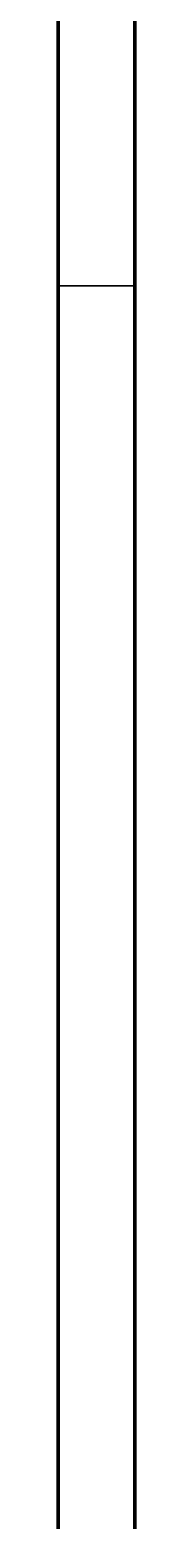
# Model space of a CAD drawing. Header units: millimetres. Extents: x 0 to 420, y 0 to 297.
# Drawn here: x 266 to 266.3, y 240.28 to 246.1 of the extents above; entities that cross this region are included whole.
import ezdxf

# ---------------------------------------------------------------- set-up
doc = ezdxf.new("R2010")
doc.units = ezdxf.units.MM
doc.linetypes.add('DASHED', pattern=[1.524, 1.27, -0.254])

msp = doc.modelspace()

# ---------------------------------------------------------------- linework, layer by layer
at = {"color": 1, "lineweight": 70}
for p, q in [((266, 256.4), (266, 235.05)), ((266.3, 256.4), (266.3, 235.05))]:
    msp.add_line(p, q, dxfattribs=at)
at = {"color": 5, "linetype": 'DASHED', "lineweight": 35}
for p, q in [((266, 235.05), (266, 256.4)), ((266.3, 256.4), (266.3, 235.05)), ((266, 245.8681), (266, 245.875)), ((266, 245.875), (266, 245.8733)), ((266, 245.8681), (266, 245.875)), ((266, 245.875), (266, 245.8733)), ((266, 245.8681), (266, 245.875)), ((266, 245.875), (266, 245.8733)), ((266, 245.8681), (266, 245.875)), ((266, 245.875), (266, 245.8733)), ((266, 245.8733), (266, 245.8681)), ((266, 245.8733), (266, 245.8681)), ((266, 245.8733), (266, 245.8681)), ((266, 245.8733), (266, 245.8681)), ((266, 245.8478), (266, 245.8681)), ((266, 245.8681), (266, 245.8596)), ((266, 245.8478), (266, 245.8681)), ((266, 245.8681), (266, 245.8596)), ((266, 245.8478), (266, 245.8681)), ((266, 245.8681), (266, 245.8596)), ((266, 245.8478), (266, 245.8681)), ((266, 245.8681), (266, 245.8596)), ((266, 245.8596), (266, 245.8478)), ((266, 245.8596), (266, 245.8478)), ((266, 245.8596), (266, 245.8478)), ((266, 245.8596), (266, 245.8478)), ((266, 245.815), (266, 245.8478)), ((266, 245.8478), (266, 245.8328)), ((266, 245.815), (266, 245.8478)), ((266, 245.8478), (266, 245.8328)), ((266, 245.815), (266, 245.8478)), ((266, 245.8478), (266, 245.8328)), ((266, 245.815), (266, 245.8478)), ((266, 245.8478), (266, 245.8328)), ((266, 245.8328), (266, 245.815)), ((266, 245.8328), (266, 245.815)), ((266, 245.8328), (266, 245.815)), ((266, 245.8328), (266, 245.815)), ((266.3, 245.8733), (266.3, 245.875)), ((266.3, 245.875), (266.3, 245.8681)), ((266.3, 245.8733), (266.3, 245.875)), ((266.3, 245.875), (266.3, 245.8681)), ((266.3, 245.8733), (266.3, 245.875)), ((266.3, 245.875), (266.3, 245.8681)), ((266.3, 245.8733), (266.3, 245.875)), ((266.3, 245.875), (266.3, 245.8681)), ((266.3, 245.8681), (266.3, 245.8733)), ((266.3, 245.8681), (266.3, 245.8733)), ((266.3, 245.8681), (266.3, 245.8733)), ((266.3, 245.8681), (266.3, 245.8733)), ((266.3, 245.8596), (266.3, 245.8681)), ((266.3, 245.8681), (266.3, 245.8478)), ((266.3, 245.8596), (266.3, 245.8681)), ((266.3, 245.8681), (266.3, 245.8478)), ((266.3, 245.8596), (266.3, 245.8681)), ((266.3, 245.8681), (266.3, 245.8478)), ((266.3, 245.8596), (266.3, 245.8681)), ((266.3, 245.8681), (266.3, 245.8478)), ((266.3, 245.8478), (266.3, 245.8596)), ((266.3, 245.8478), (266.3, 245.8596)), ((266.3, 245.8478), (266.3, 245.8596)), ((266.3, 245.8478), (266.3, 245.8596)), ((266.3, 245.8328), (266.3, 245.8478)), ((266.3, 245.8478), (266.3, 245.815)), ((266.3, 245.8328), (266.3, 245.8478)), ((266.3, 245.8478), (266.3, 245.815)), ((266.3, 245.8328), (266.3, 245.8478)), ((266.3, 245.8478), (266.3, 245.815)), ((266.3, 245.8328), (266.3, 245.8478)), ((266.3, 245.8478), (266.3, 245.815)), ((266.3, 245.815), (266.3, 245.8328)), ((266.3, 245.815), (266.3, 245.8328)), ((266.3, 245.815), (266.3, 245.8328)), ((266.3, 245.815), (266.3, 245.8328)), ((266, 245.7715), (266, 245.815)), ((266, 245.815), (266, 245.7945)), ((266, 245.7715), (266, 245.815)), ((266, 245.815), (266, 245.7945)), ((266, 245.7715), (266, 245.815)), ((266, 245.815), (266, 245.7945)), ((266, 245.7715), (266, 245.815)), ((266, 245.815), (266, 245.7945)), ((266, 245.7945), (266, 245.7715)), ((266, 245.7945), (266, 245.7715)), ((266, 245.7945), (266, 245.7715)), ((266, 245.7945), (266, 245.7715)), ((266, 245.7193), (266, 245.7715)), ((266, 245.7715), (266, 245.7463)), ((266, 245.7193), (266, 245.7715)), ((266, 245.7715), (266, 245.7463)), ((266, 245.7193), (266, 245.7715)), ((266, 245.7715), (266, 245.7463)), ((266, 245.7193), (266, 245.7715)), ((266, 245.7715), (266, 245.7463)), ((266.3, 245.7945), (266.3, 245.815)), ((266.3, 245.815), (266.3, 245.7715)), ((266.3, 245.7945), (266.3, 245.815)), ((266.3, 245.815), (266.3, 245.7715)), ((266.3, 245.7945), (266.3, 245.815)), ((266.3, 245.815), (266.3, 245.7715)), ((266.3, 245.7945), (266.3, 245.815)), ((266.3, 245.815), (266.3, 245.7715)), ((266.3, 245.7715), (266.3, 245.7945)), ((266.3, 245.7715), (266.3, 245.7945)), ((266.3, 245.7715), (266.3, 245.7945)), ((266.3, 245.7715), (266.3, 245.7945)), ((266.3, 245.7463), (266.3, 245.7715)), ((266.3, 245.7715), (266.3, 245.7193)), ((266.3, 245.7463), (266.3, 245.7715)), ((266.3, 245.7715), (266.3, 245.7193)), ((266.3, 245.7463), (266.3, 245.7715)), ((266.3, 245.7715), (266.3, 245.7193)), ((266.3, 245.7463), (266.3, 245.7715)), ((266.3, 245.7715), (266.3, 245.7193)), ((266, 245.7463), (266, 245.7193)), ((266, 245.7463), (266, 245.7193)), ((266, 245.7463), (266, 245.7193)), ((266, 245.7463), (266, 245.7193)), ((266, 245.6612), (266, 245.7193)), ((266, 245.7193), (266, 245.6908)), ((266, 245.6612), (266, 245.7193)), ((266, 245.7193), (266, 245.6908)), ((266, 245.6612), (266, 245.7193)), ((266, 245.7193), (266, 245.6908)), ((266, 245.6612), (266, 245.7193)), ((266, 245.7193), (266, 245.6908)), ((266.3, 245.7193), (266.3, 245.7463)), ((266.3, 245.7193), (266.3, 245.7463)), ((266.3, 245.7193), (266.3, 245.7463)), ((266.3, 245.7193), (266.3, 245.7463)), ((266.3, 245.6908), (266.3, 245.7193)), ((266.3, 245.7193), (266.3, 245.6612)), ((266.3, 245.6908), (266.3, 245.7193)), ((266.3, 245.7193), (266.3, 245.6612)), ((266.3, 245.6908), (266.3, 245.7193)), ((266.3, 245.7193), (266.3, 245.6612)), ((266.3, 245.6908), (266.3, 245.7193)), ((266.3, 245.7193), (266.3, 245.6612)), ((266, 245.6908), (266, 245.6612)), ((266, 245.6908), (266, 245.6612)), ((266, 245.6908), (266, 245.6612)), ((266, 245.6908), (266, 245.6612)), ((266, 245.6), (266, 245.6612)), ((266, 245.6612), (266, 245.6308)), ((266, 245.6), (266, 245.6612)), ((266, 245.6612), (266, 245.6308)), ((266, 245.6), (266, 245.6612)), ((266, 245.6612), (266, 245.6308)), ((266, 245.6), (266, 245.6612)), ((266, 245.6612), (266, 245.6308)), ((266.3, 245.6612), (266.3, 245.6908)), ((266.3, 245.6612), (266.3, 245.6908)), ((266.3, 245.6612), (266.3, 245.6908)), ((266.3, 245.6612), (266.3, 245.6908)), ((266.3, 245.6308), (266.3, 245.6612)), ((266.3, 245.6612), (266.3, 245.6)), ((266.3, 245.6308), (266.3, 245.6612)), ((266.3, 245.6612), (266.3, 245.6)), ((266.3, 245.6308), (266.3, 245.6612)), ((266.3, 245.6612), (266.3, 245.6)), ((266.3, 245.6308), (266.3, 245.6612)), ((266.3, 245.6612), (266.3, 245.6)), ((266, 245.6308), (266, 245.6)), ((266, 245.6308), (266, 245.6)), ((266, 245.6308), (266, 245.6)), ((266, 245.6308), (266, 245.6)), ((266, 245.6), (266, 245.5692)), ((266, 245.5388), (266, 245.6)), ((266, 245.6), (266, 245.5692)), ((266, 245.5388), (266, 245.6)), ((266, 245.6), (266, 245.5692)), ((266, 245.5388), (266, 245.6)), ((266, 245.6), (266, 245.5692)), ((266, 245.5388), (266, 245.6)), ((266.3, 245.6), (266.3, 245.6308)), ((266.3, 245.6), (266.3, 245.6308)), ((266.3, 245.6), (266.3, 245.6308)), ((266.3, 245.6), (266.3, 245.6308)), ((266.3, 245.6), (266.3, 245.5388)), ((266.3, 245.5692), (266.3, 245.6)), ((266.3, 245.6), (266.3, 245.5388)), ((266.3, 245.5692), (266.3, 245.6)), ((266.3, 245.6), (266.3, 245.5388)), ((266.3, 245.5692), (266.3, 245.6)), ((266.3, 245.6), (266.3, 245.5388)), ((266.3, 245.5692), (266.3, 245.6)), ((266, 245.5692), (266, 245.5388)), ((266, 245.5692), (266, 245.5388)), ((266, 245.5692), (266, 245.5388)), ((266, 245.5692), (266, 245.5388)), ((266, 245.5388), (266, 245.5092)), ((266, 245.4807), (266, 245.5388)), ((266, 245.5388), (266, 245.5092)), ((266, 245.4807), (266, 245.5388)), ((266, 245.5388), (266, 245.5092)), ((266, 245.4807), (266, 245.5388)), ((266, 245.5388), (266, 245.5092)), ((266, 245.4807), (266, 245.5388)), ((266.3, 245.5388), (266.3, 245.5692)), ((266.3, 245.5388), (266.3, 245.5692)), ((266.3, 245.5388), (266.3, 245.5692)), ((266.3, 245.5388), (266.3, 245.5692)), ((266.3, 245.5388), (266.3, 245.4807)), ((266.3, 245.5092), (266.3, 245.5388)), ((266.3, 245.5388), (266.3, 245.4807)), ((266.3, 245.5092), (266.3, 245.5388)), ((266.3, 245.5388), (266.3, 245.4807)), ((266.3, 245.5092), (266.3, 245.5388)), ((266.3, 245.5388), (266.3, 245.4807)), ((266.3, 245.5092), (266.3, 245.5388)), ((266, 245.5092), (266, 245.4807)), ((266, 245.5092), (266, 245.4807)), ((266, 245.5092), (266, 245.4807)), ((266, 245.5092), (266, 245.4807)), ((266, 245.4807), (266, 245.4537)), ((266, 245.4285), (266, 245.4807)), ((266, 245.4807), (266, 245.4537)), ((266, 245.4285), (266, 245.4807)), ((266, 245.4807), (266, 245.4537)), ((266, 245.4285), (266, 245.4807)), ((266, 245.4807), (266, 245.4537)), ((266, 245.4285), (266, 245.4807)), ((266.3, 245.4807), (266.3, 245.5092)), ((266.3, 245.4807), (266.3, 245.5092)), ((266.3, 245.4807), (266.3, 245.5092)), ((266.3, 245.4807), (266.3, 245.5092)), ((266.3, 245.4807), (266.3, 245.4285)), ((266.3, 245.4537), (266.3, 245.4807)), ((266.3, 245.4807), (266.3, 245.4285)), ((266.3, 245.4537), (266.3, 245.4807)), ((266.3, 245.4807), (266.3, 245.4285)), ((266.3, 245.4537), (266.3, 245.4807)), ((266.3, 245.4807), (266.3, 245.4285)), ((266.3, 245.4537), (266.3, 245.4807)), ((266, 245.4537), (266, 245.4285)), ((266, 245.4537), (266, 245.4285)), ((266, 245.4537), (266, 245.4285)), ((266, 245.4537), (266, 245.4285)), ((266, 245.4285), (266, 245.4055)), ((266, 245.385), (266, 245.4285)), ((266, 245.4285), (266, 245.4055)), ((266, 245.385), (266, 245.4285)), ((266, 245.4285), (266, 245.4055)), ((266, 245.385), (266, 245.4285)), ((266, 245.4285), (266, 245.4055)), ((266, 245.385), (266, 245.4285)), ((266.3, 245.4285), (266.3, 245.4537)), ((266.3, 245.4285), (266.3, 245.4537)), ((266.3, 245.4285), (266.3, 245.4537)), ((266.3, 245.4285), (266.3, 245.4537)), ((266.3, 245.4285), (266.3, 245.385)), ((266.3, 245.4055), (266.3, 245.4285)), ((266.3, 245.4285), (266.3, 245.385)), ((266.3, 245.4055), (266.3, 245.4285)), ((266.3, 245.4285), (266.3, 245.385)), ((266.3, 245.4055), (266.3, 245.4285)), ((266.3, 245.4285), (266.3, 245.385)), ((266.3, 245.4055), (266.3, 245.4285)), ((266, 245.4055), (266, 245.385)), ((266, 245.4055), (266, 245.385)), ((266, 245.4055), (266, 245.385)), ((266, 245.4055), (266, 245.385)), ((266, 245.385), (266, 245.3672)), ((266, 245.3522), (266, 245.385)), ((266, 245.385), (266, 245.3672)), ((266, 245.3522), (266, 245.385)), ((266, 245.385), (266, 245.3672)), ((266, 245.3522), (266, 245.385)), ((266, 245.385), (266, 245.3672)), ((266, 245.3522), (266, 245.385)), ((266, 245.3672), (266, 245.3522)), ((266, 245.3672), (266, 245.3522)), ((266, 245.3672), (266, 245.3522)), ((266, 245.3672), (266, 245.3522)), ((266.3, 245.385), (266.3, 245.4055)), ((266.3, 245.385), (266.3, 245.4055)), ((266.3, 245.385), (266.3, 245.4055)), ((266.3, 245.385), (266.3, 245.4055)), ((266.3, 245.385), (266.3, 245.3522)), ((266.3, 245.3672), (266.3, 245.385)), ((266.3, 245.385), (266.3, 245.3522)), ((266.3, 245.3672), (266.3, 245.385)), ((266.3, 245.385), (266.3, 245.3522)), ((266.3, 245.3672), (266.3, 245.385)), ((266.3, 245.385), (266.3, 245.3522)), ((266.3, 245.3672), (266.3, 245.385)), ((266.3, 245.3522), (266.3, 245.3672)), ((266.3, 245.3522), (266.3, 245.3672)), ((266.3, 245.3522), (266.3, 245.3672)), ((266.3, 245.3522), (266.3, 245.3672)), ((266, 245.3522), (266, 245.3404)), ((266, 245.3319), (266, 245.3522)), ((266, 245.3522), (266, 245.3404)), ((266, 245.3319), (266, 245.3522)), ((266, 245.3522), (266, 245.3404)), ((266, 245.3319), (266, 245.3522)), ((266, 245.3522), (266, 245.3404)), ((266, 245.3319), (266, 245.3522)), ((266, 245.3404), (266, 245.3319)), ((266, 245.3404), (266, 245.3319)), ((266, 245.3404), (266, 245.3319)), ((266, 245.3404), (266, 245.3319)), ((266, 245.3319), (266, 245.3267)), ((266, 245.325), (266, 245.3319)), ((266, 245.3319), (266, 245.3267)), ((266, 245.325), (266, 245.3319)), ((266, 245.3319), (266, 245.3267)), ((266, 245.325), (266, 245.3319)), ((266, 245.3319), (266, 245.3267)), ((266, 245.325), (266, 245.3319)), ((266, 245.3267), (266, 245.325)), ((266, 245.3267), (266, 245.325)), ((266, 245.3267), (266, 245.325)), ((266, 245.3267), (266, 245.325)), ((266.3, 245.3522), (266.3, 245.3319)), ((266.3, 245.3404), (266.3, 245.3522)), ((266.3, 245.3522), (266.3, 245.3319)), ((266.3, 245.3404), (266.3, 245.3522)), ((266.3, 245.3522), (266.3, 245.3319)), ((266.3, 245.3404), (266.3, 245.3522)), ((266.3, 245.3522), (266.3, 245.3319)), ((266.3, 245.3404), (266.3, 245.3522)), ((266.3, 245.3319), (266.3, 245.3404)), ((266.3, 245.3319), (266.3, 245.3404)), ((266.3, 245.3319), (266.3, 245.3404)), ((266.3, 245.3319), (266.3, 245.3404)), ((266.3, 245.3319), (266.3, 245.325)), ((266.3, 245.3267), (266.3, 245.3319)), ((266.3, 245.3319), (266.3, 245.325)), ((266.3, 245.3267), (266.3, 245.3319)), ((266.3, 245.3319), (266.3, 245.325)), ((266.3, 245.3267), (266.3, 245.3319)), ((266.3, 245.3319), (266.3, 245.325)), ((266.3, 245.3267), (266.3, 245.3319)), ((266.3, 245.325), (266.3, 245.3267)), ((266.3, 245.325), (266.3, 245.3267)), ((266.3, 245.325), (266.3, 245.3267)), ((266.3, 245.325), (266.3, 245.3267)), ((266.3, 245.1), (266, 245.1)), ((266, 245.1), (266, 245.0921)), ((266, 245.1), (266.3, 245.1)), ((266, 245.0921), (266, 245.1)), ((266, 245.0921), (266, 245.0687)), ((266, 245.0687), (266, 245.0921)), ((266, 245.0687), (266, 245.0299)), ((266, 245.0299), (266, 245.0687)), ((266.3, 245.0921), (266.3, 245.1)), ((266.3, 245.1), (266.3, 245.0921)), ((266.3, 245.0687), (266.3, 245.0921)), ((266.3, 245.0921), (266.3, 245.0687)), ((266.3, 245.0299), (266.3, 245.0687)), ((266.3, 245.0687), (266.3, 245.0299)), ((266, 245.0299), (266, 244.9762)), ((266, 244.9762), (266, 245.0299)), ((266.3, 244.9762), (266.3, 245.0299)), ((266.3, 245.0299), (266.3, 244.9762)), ((266, 244.9762), (266, 244.9084)), ((266, 244.9084), (266, 244.9762)), ((266.3, 244.9084), (266.3, 244.9762)), ((266.3, 244.9762), (266.3, 244.9084)), ((266, 244.9084), (266, 244.8273)), ((266, 244.8273), (266, 244.9084)), ((266.3, 244.8273), (266.3, 244.9084)), ((266.3, 244.9084), (266.3, 244.8273)), ((266, 244.8273), (266, 244.7339)), ((266, 244.7339), (266, 244.8273)), ((266.3, 244.7339), (266.3, 244.8273)), ((266.3, 244.8273), (266.3, 244.7339)), ((266, 244.7339), (266, 244.6294)), ((266, 244.6294), (266, 244.7339)), ((266.3, 244.6294), (266.3, 244.7339)), ((266.3, 244.7339), (266.3, 244.6294)), ((266, 244.6294), (266, 244.515)), ((266, 244.515), (266, 244.6294)), ((266.3, 244.515), (266.3, 244.6294)), ((266.3, 244.6294), (266.3, 244.515)), ((266, 244.515), (266, 244.3924)), ((266, 244.3924), (266, 244.515)), ((266.3, 244.3924), (266.3, 244.515)), ((266.3, 244.515), (266.3, 244.3924)), ((266, 244.3924), (266, 244.2628)), ((266, 244.2628), (266, 244.3924)), ((266.3, 244.2628), (266.3, 244.3924)), ((266.3, 244.3924), (266.3, 244.2628)), ((266, 244.2628), (266, 244.1282)), ((266, 244.1282), (266, 244.2628)), ((266.3, 244.1282), (266.3, 244.2628)), ((266.3, 244.2628), (266.3, 244.1282)), ((266, 244.1282), (266, 243.99)), ((266, 243.99), (266, 244.1282)), ((266.3, 243.99), (266.3, 244.1282)), ((266.3, 244.1282), (266.3, 243.99)), ((266, 243.99), (266, 243.85)), ((266, 243.85), (266, 243.99)), ((266.3, 243.85), (266.3, 243.99)), ((266.3, 243.99), (266.3, 243.85)), ((266, 239.35), (266, 243.85)), ((266, 243.85), (266, 239.35)), ((266.3, 243.85), (266.3, 239.35)), ((266.3, 239.35), (266.3, 243.85)), ((266, 243.6181), (266, 243.625)), ((266, 243.625), (266, 243.6233)), ((266, 243.6181), (266, 243.625)), ((266, 243.625), (266, 243.6233)), ((266, 243.6233), (266, 243.6181)), ((266, 243.6233), (266, 243.6181)), ((266, 243.5978), (266, 243.6181)), ((266, 243.6181), (266, 243.6096)), ((266, 243.5978), (266, 243.6181)), ((266, 243.6181), (266, 243.6096)), ((266.3, 243.6233), (266.3, 243.625)), ((266.3, 243.625), (266.3, 243.6181)), ((266.3, 243.6233), (266.3, 243.625)), ((266.3, 243.625), (266.3, 243.6181)), ((266.3, 243.6181), (266.3, 243.6233)), ((266.3, 243.6181), (266.3, 243.6233)), ((266.3, 243.6096), (266.3, 243.6181)), ((266.3, 243.6181), (266.3, 243.5978)), ((266.3, 243.6096), (266.3, 243.6181)), ((266.3, 243.6181), (266.3, 243.5978)), ((266, 243.6096), (266, 243.5978)), ((266, 243.6096), (266, 243.5978)), ((266, 243.565), (266, 243.5978)), ((266, 243.5978), (266, 243.5828)), ((266, 243.565), (266, 243.5978)), ((266, 243.5978), (266, 243.5828)), ((266, 243.5828), (266, 243.565)), ((266, 243.5828), (266, 243.565)), ((266, 243.5215), (266, 243.565)), ((266, 243.565), (266, 243.5445)), ((266, 243.5215), (266, 243.565)), ((266, 243.565), (266, 243.5445)), ((266.3, 243.5978), (266.3, 243.6096)), ((266.3, 243.5978), (266.3, 243.6096)), ((266.3, 243.5828), (266.3, 243.5978)), ((266.3, 243.5978), (266.3, 243.565)), ((266.3, 243.5828), (266.3, 243.5978)), ((266.3, 243.5978), (266.3, 243.565)), ((266.3, 243.565), (266.3, 243.5828)), ((266.3, 243.565), (266.3, 243.5828)), ((266.3, 243.5445), (266.3, 243.565)), ((266.3, 243.565), (266.3, 243.5215)), ((266.3, 243.5445), (266.3, 243.565)), ((266.3, 243.565), (266.3, 243.5215)), ((266, 243.5445), (266, 243.5215)), ((266, 243.5445), (266, 243.5215)), ((266, 243.4693), (266, 243.5215)), ((266, 243.5215), (266, 243.4963)), ((266, 243.4693), (266, 243.5215)), ((266, 243.5215), (266, 243.4963)), ((266, 243.4963), (266, 243.4693)), ((266, 243.4963), (266, 243.4693)), ((266.3, 243.5215), (266.3, 243.5445)), ((266.3, 243.5215), (266.3, 243.5445)), ((266.3, 243.4963), (266.3, 243.5215)), ((266.3, 243.5215), (266.3, 243.4693)), ((266.3, 243.4963), (266.3, 243.5215)), ((266.3, 243.5215), (266.3, 243.4693)), ((266.3, 243.4693), (266.3, 243.4963)), ((266.3, 243.4693), (266.3, 243.4963)), ((266, 243.4112), (266, 243.4693)), ((266, 243.4693), (266, 243.4408)), ((266, 243.4112), (266, 243.4693)), ((266, 243.4693), (266, 243.4408)), ((266, 243.4408), (266, 243.4112)), ((266, 243.4408), (266, 243.4112)), ((266.3, 243.4408), (266.3, 243.4693)), ((266.3, 243.4693), (266.3, 243.4112)), ((266.3, 243.4408), (266.3, 243.4693)), ((266.3, 243.4693), (266.3, 243.4112)), ((266.3, 243.4112), (266.3, 243.4408)), ((266.3, 243.4112), (266.3, 243.4408)), ((266, 243.35), (266, 243.4112)), ((266, 243.4112), (266, 243.3808)), ((266, 243.35), (266, 243.4112)), ((266, 243.4112), (266, 243.3808)), ((266, 243.3808), (266, 243.35)), ((266, 243.3808), (266, 243.35)), ((266.3, 243.3808), (266.3, 243.4112)), ((266.3, 243.4112), (266.3, 243.35)), ((266.3, 243.3808), (266.3, 243.4112)), ((266.3, 243.4112), (266.3, 243.35)), ((266.3, 243.35), (266.3, 243.3808)), ((266.3, 243.35), (266.3, 243.3808)), ((266, 243.35), (266, 243.3192)), ((266, 243.2888), (266, 243.35)), ((266, 243.35), (266, 243.3192)), ((266, 243.2888), (266, 243.35)), ((266.3, 243.35), (266.3, 243.2888)), ((266.3, 243.3192), (266.3, 243.35)), ((266.3, 243.35), (266.3, 243.2888)), ((266.3, 243.3192), (266.3, 243.35)), ((266, 243.3192), (266, 243.2888)), ((266, 243.3192), (266, 243.2888)), ((266, 243.2888), (266, 243.2592)), ((266, 243.2307), (266, 243.2888)), ((266, 243.2888), (266, 243.2592)), ((266, 243.2307), (266, 243.2888)), ((266.3, 243.2888), (266.3, 243.3192)), ((266.3, 243.2888), (266.3, 243.3192)), ((266.3, 243.2888), (266.3, 243.2307)), ((266.3, 243.2592), (266.3, 243.2888)), ((266.3, 243.2888), (266.3, 243.2307)), ((266.3, 243.2592), (266.3, 243.2888)), ((266, 243.2592), (266, 243.2307)), ((266, 243.2592), (266, 243.2307)), ((266, 243.2307), (266, 243.2037)), ((266, 243.1785), (266, 243.2307)), ((266, 243.2307), (266, 243.2037)), ((266, 243.1785), (266, 243.2307)), ((266.3, 243.2307), (266.3, 243.2592)), ((266.3, 243.2307), (266.3, 243.2592)), ((266.3, 243.2307), (266.3, 243.1785)), ((266.3, 243.2037), (266.3, 243.2307)), ((266.3, 243.2307), (266.3, 243.1785)), ((266.3, 243.2037), (266.3, 243.2307)), ((266, 243.2037), (266, 243.1785)), ((266, 243.2037), (266, 243.1785)), ((266, 243.1785), (266, 243.1555)), ((266, 243.135), (266, 243.1785)), ((266, 243.1785), (266, 243.1555)), ((266, 243.135), (266, 243.1785)), ((266, 243.1555), (266, 243.135)), ((266, 243.1555), (266, 243.135)), ((266.3, 243.1785), (266.3, 243.2037)), ((266.3, 243.1785), (266.3, 243.2037)), ((266.3, 243.1785), (266.3, 243.135)), ((266.3, 243.1555), (266.3, 243.1785)), ((266.3, 243.1785), (266.3, 243.135)), ((266.3, 243.1555), (266.3, 243.1785)), ((266.3, 243.135), (266.3, 243.1555)), ((266.3, 243.135), (266.3, 243.1555)), ((266, 243.135), (266, 243.1172)), ((266, 243.1022), (266, 243.135)), ((266, 243.135), (266, 243.1172)), ((266, 243.1022), (266, 243.135)), ((266, 243.1172), (266, 243.1022)), ((266, 243.1172), (266, 243.1022)), ((266, 243.1022), (266, 243.0904)), ((266, 243.0819), (266, 243.1022)), ((266, 243.1022), (266, 243.0904)), ((266, 243.0819), (266, 243.1022)), ((266, 243.0904), (266, 243.0819)), ((266, 243.0904), (266, 243.0819)), ((266.3, 243.135), (266.3, 243.1022)), ((266.3, 243.1172), (266.3, 243.135)), ((266.3, 243.135), (266.3, 243.1022)), ((266.3, 243.1172), (266.3, 243.135)), ((266.3, 243.1022), (266.3, 243.1172)), ((266.3, 243.1022), (266.3, 243.1172)), ((266.3, 243.1022), (266.3, 243.0819)), ((266.3, 243.0904), (266.3, 243.1022)), ((266.3, 243.1022), (266.3, 243.0819)), ((266.3, 243.0904), (266.3, 243.1022)), ((266.3, 243.0819), (266.3, 243.0904)), ((266.3, 243.0819), (266.3, 243.0904)), ((266, 243.0819), (266, 243.0767)), ((266, 243.075), (266, 243.0819)), ((266, 243.0819), (266, 243.0767)), ((266, 243.075), (266, 243.0819)), ((266, 243.0767), (266, 243.075)), ((266, 243.0767), (266, 243.075)), ((266.3, 243.0819), (266.3, 243.075)), ((266.3, 243.0767), (266.3, 243.0819)), ((266.3, 243.0819), (266.3, 243.075)), ((266.3, 243.0767), (266.3, 243.0819)), ((266.3, 243.075), (266.3, 243.0767)), ((266.3, 243.075), (266.3, 243.0767))]:
    msp.add_line(p, q, dxfattribs=at)

doc.saveas('drawing.dxf')
